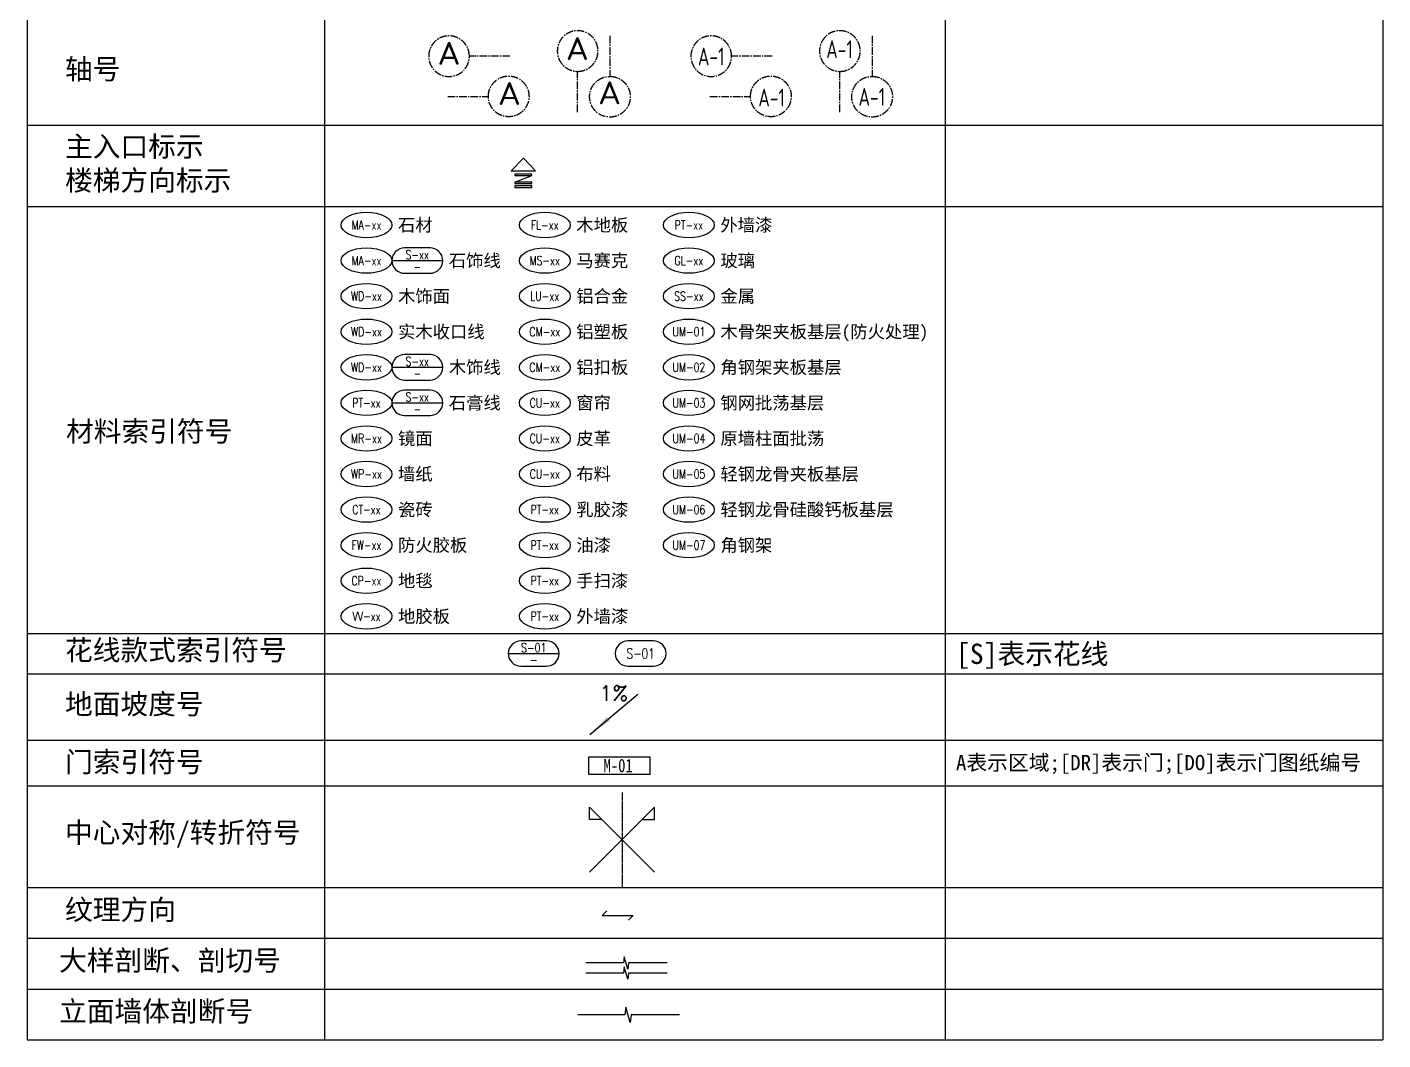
# Model space of a CAD drawing. Header units: millimetres. Extents: x -235126 to 312941, y -228449 to 114042.
# Drawn here: x -77685 to -51000, y 35428 to 55358 of the extents above; entities that cross this region are included whole.
import ezdxf
from ezdxf.enums import TextEntityAlignment as Align

# ---------------------------------------------------------------- set-up
doc = ezdxf.new("R2010")
doc.units = ezdxf.units.MM
doc.header["$LTSCALE"] = 800
doc.linetypes.add('CENTER2', pattern=[1.125, 0.75, -0.125, 0.125, -0.125])
doc.linetypes.add('PHANTOM2', pattern=[1.25, 0.625, -0.125, 0.125, -0.125, 0.125, -0.125])
doc.layers.add('AXIS', color=3, linetype='Continuous')
doc.layers.add('FC-地坪铺贴', color=8, linetype='Continuous')
doc.styles.add('HAN', font='romans', dxfattribs={"bigfont": 'hzdx.shx'})
doc.styles.add('HZDX', font='isocp3.shx', dxfattribs={"width": 0.8, "bigfont": 'hzdx.shx'})
doc.styles.add('ISO', font='ISOCP.shx', dxfattribs={"width": 0.75})
doc.styles.add('LINEDRAW', font='txt.shx', dxfattribs={"width": 0.7, "bigfont": '1.shx'})
doc.styles.add('TXT', font='txt.shx')
doc.styles.add('宋-ZY', font='')
doc.styles.add('繁线体', font='simhei.ttf')
doc.styles.add('黑体', font='simhei.ttf', dxfattribs={"width": 0.8})
doc.styles.get('宋-ZY').set_extended_font_data('SimSun')

# ---------------------------------------------------------------- blocks, each defined once
blk = doc.blocks.new('MH3.5')
at = {"color": 2}
blk.add_lwpolyline([(12, -1.75), (0, -1.75), (0, 1.75), (12, 1.75)], close=True, dxfattribs=at)
at = {"color": 4, "ltscale": 2, "style": 'HZDX', "width": 0.8}
blk.add_attdef('CH+2.400', text='', height=2.64, dxfattribs=at).set_placement((5.78, 0.01), align=Align.MIDDLE_CENTER)
blk = doc.blocks.new('MARK-IN')
for p, q in [((-120, -123), (0, 0)), ((0, 0), (120, -123)), ((-120, -123), (120, -123)), ((-83, -235), (83, -171))]:
    blk.add_line(p, q)
for points in [[(83, -171), (83, -156), (-83, -156), (-83, -171)], [(83, -250), (83, -235), (-83, -235), (-83, -250)], [(83, -289), (83, -273), (-83, -273), (-83, -289)]]:
    blk.add_lwpolyline(points, close=True)
blk = doc.blocks.new('A$C48007FC5')
at = {"color": 2}
blk.add_line((0, 0), (9.47, 7.93), dxfattribs=at)
blk.add_solid([(0, 0), (3.37, 3.45), (3.99, 2.71)], dxfattribs=at)
at = {"color": 7, "style": 'HAN'}
blk.add_text('1%', height=3, rotation=359.7652, dxfattribs=at).set_placement((1.87, 6.61))
blk = doc.blocks.new('MARK-S-2')
at = {"color": 0}
blk.add_lwpolyline([(7.5, 2.5), (2.5, 2.5, 1), (2.5, -2.5), (7.5, -2.5, 1)], format="xyb", close=True, dxfattribs=at)
at = {"color": 7, "style": 'LINEDRAW', "width": 0.75}
blk.add_attdef('S-01', text='', height=2, dxfattribs=at).set_placement((5, 0), align=Align.MIDDLE_CENTER)
blk = doc.blocks.new('MARK-S-1')
blk.add_line((0, 0), (10, 0))
at = {"color": 0}
blk.add_lwpolyline([(7.5, 2.5), (2.5, 2.5, 1), (2.5, -2.5), (7.5, -2.5, 1)], format="xyb", close=True, dxfattribs=at)
at = {"color": 7, "style": 'LINEDRAW', "width": 0.75}
for tag, p in [('S-01', (5, 1.15)), ('-', (5, -1.23))]:
    blk.add_attdef(tag, text='', height=1.8, dxfattribs=at).set_placement(p, align=Align.MIDDLE_CENTER)
blk = doc.blocks.new('MARK-ME-M1')
blk.add_ellipse((5, 0), major_axis=(5, 0), ratio=0.5)
at = {"color": 7, "style": '宋-ZY'}
blk.add_attdef('MA-XX', text='', height=1.88, dxfattribs=at).set_placement((5, 0), align=Align.MIDDLE_CENTER)
blk.add_attdef('材料', text='', height=2.5, dxfattribs=at).set_placement((11.2, 0), align=Align.MIDDLE_LEFT)
blk = doc.blocks.new('MARK-ME-M2')
blk.add_line((10, 0), (20, 0))
blk.add_lwpolyline([(17.5, 2.5), (12.5, 2.5, 1), (12.5, -2.5), (17.5, -2.5, 1)], format="xyb", close=True)
blk.add_ellipse((5, 0), major_axis=(5, 0), ratio=0.5)
at = {"color": 2, "style": 'TXT', "width": 0.75}
for tag, p in [('MA-XX', (5, 0)), ('S-01', (15, 1.15)), ('-', (15, -1.23))]:
    blk.add_attdef(tag, text='', height=1.8, dxfattribs=at).set_placement(p, align=Align.MIDDLE_CENTER)
at = {"color": 7, "style": '宋-ZY'}
blk.add_attdef('材料', text='', height=2.5, dxfattribs=at).set_placement((21.2, 0), align=Align.MIDDLE_LEFT)
blk = doc.blocks.new('ZHTHA1')
at = {"color": 8, "linetype": 'CENTER2', "ltscale": 0.0025}
blk.add_line((0, 0), (-8, 0), dxfattribs=at)
blk.add_ellipse((-12, 0), major_axis=(2.83, 2.83), ratio=1, start_param=5.497787, end_param=11.780972, dxfattribs=at)
at = {"color": 7, "style": 'ISO', "width": 1.25}
blk.add_attdef('A', text='', height=4.5, dxfattribs=at).set_placement((-12, -3.03), align=Align.BOTTOM_CENTER)

msp = doc.modelspace()

# ---------------------------------------------------------------- linework, layer by layer
for p, q in [((-77685.1, 71331.9), (-77685.1, 35428.4)), ((-71832.4, 71331.9), (-71832.4, 35428.4)), ((-59617.1, 71331.9), (-59617.1, 35428.4)), ((-50999.9, 71331.9), (-50999.9, 35428.4)), ((-77685.1, 53428.4), (-50999.9, 53428.4)), ((-77685.1, 53428.4), (-50999.9, 53428.4)), ((-77685.1, 51828.4), (-50999.9, 51828.4)), ((-77685.1, 51828.4), (-50999.9, 51828.4)), ((-77685.1, 43428.4), (-50999.9, 43428.4)), ((-77685.1, 43428.4), (-50999.9, 43428.4)), ((-77685.1, 43428.4), (-50999.9, 43428.4)), ((-77685.1, 42628.4), (-50999.9, 42628.4)), ((-77685.1, 42628.4), (-50999.9, 42628.4)), ((-77685.1, 42628.4), (-50999.9, 42628.4)), ((-77685.1, 41328.4), (-50999.9, 41328.4)), ((-77685.1, 41328.4), (-50999.9, 41328.4)), ((-77685.1, 41328.4), (-50999.9, 41328.4)), ((-77685.1, 41328.4), (-50999.9, 41328.4)), ((-77685.1, 41328.4), (-50999.9, 41328.4)), ((-77685.1, 41328.4), (-50999.9, 41328.4)), ((-77685.1, 41328.4), (-50999.9, 41328.4)), ((-77685.1, 40428.4), (-50999.9, 40428.4)), ((-77685.1, 38428.4), (-50999.9, 38428.4)), ((-77685.1, 38428.4), (-50999.9, 38428.4)), ((-77685.1, 38428.4), (-50999.9, 38428.4)), ((-77685.1, 37428.4), (-50999.9, 37428.4)), ((-77685.1, 36428.4), (-50999.9, 36428.4)), ((-77685.1, 35428.4), (-50999.9, 35428.4))]:
    msp.add_line(p, q)
at = {"color": 253, "linetype": 'PHANTOM2', "ltscale": 0.01}
msp.add_line((-65974.8, 40295), (-65974.8, 38432.2), dxfattribs=at)
msp.add_lwpolyline([(-65440.3, 52541.9, 0, 0, 0), (-64385.8, 52541.9, 120, 0, 0), (-63916.3, 52541.9, 0, 0, 0)], format="xyseb")
at = {"color": 2}
for points in [[(-66374.8, 39767.5), (-66614.8, 39767.5), (-66614.8, 40007.5), (-65334.8, 38727.5)], [(-65574.8, 39767.5), (-65334.8, 39767.5), (-65334.8, 40007.5), (-66614.8, 38727.5)]]:
    msp.add_lwpolyline(points, dxfattribs=at)
at = {"color": 7}
for points in [[(-65085.1, 36943), (-65848, 36943), (-65860, 36823), (-65932, 37063), (-65944.1, 36943), (-66685.9, 36943)], [(-65085.1, 36743), (-65848, 36743), (-65860, 36623), (-65932, 36863), (-65944.1, 36743), (-66685.9, 36743)], [(-64845.2, 35920.9), (-65798.9, 35920.9), (-65813.9, 35770.9), (-65903.9, 36070.9), (-65919.1, 35920.9), (-66846.2, 35920.9)]]:
    msp.add_lwpolyline(points, dxfattribs=at)
at = {"layer": 'FC-地坪铺贴', "color": 7}
msp.add_lwpolyline([(-66275.1, 37966.8), (-66367.4, 37875.3), (-65756.7, 37875.3), (-65849, 37783.9)], dxfattribs=at)

# ---------------------------------------------------------------- block references
for name, p, xscale, yscale, zscale in [('MARK-IN', (-67917.1, 52777.3), 2, 2, 2), ('A$C48007FC5', (-66610.2, 41439.6), 100, 100, 100)]:
    msp.add_blockref(name, p, dxfattribs=dict(xscale=xscale, yscale=yscale, zscale=zscale))
ref = msp.add_blockref('MARK-ME-M1', (-71504.9, 51463.4), dxfattribs=dict(xscale=100, yscale=100, zscale=100))
ref.add_attrib('材料', '石材', dxfattribs={"color": 7, "height": 250, "style": '宋-ZY'}).set_placement((-70384.9, 51463.4), align=Align.MIDDLE_LEFT)
ref.add_attrib('MA-XX', 'MA-xx', dxfattribs={"color": 2, "height": 180, "style": 'TXT', "width": 0.75}).set_placement((-71004.9, 51463.4), align=Align.MIDDLE_CENTER)
ref = msp.add_blockref('MARK-ME-M1', (-67995.9, 51463.4), dxfattribs=dict(xscale=100, yscale=100, zscale=100))
ref.add_attrib('材料', '木地板', dxfattribs={"color": 7, "height": 250, "style": '宋-ZY'}).set_placement((-66875.9, 51463.4), align=Align.MIDDLE_LEFT)
ref.add_attrib('MA-XX', 'FL-xx', dxfattribs={"color": 2, "height": 180, "style": 'TXT', "width": 0.75}).set_placement((-67495.9, 51463.4), align=Align.MIDDLE_CENTER)
ref = msp.add_blockref('MARK-ME-M1', (-65159.8, 51463.4), dxfattribs=dict(xscale=100, yscale=100, zscale=100))
ref.add_attrib('材料', '外墙漆', dxfattribs={"color": 7, "height": 250, "style": '宋-ZY'}).set_placement((-64039.8, 51463.4), align=Align.MIDDLE_LEFT)
ref.add_attrib('MA-XX', 'PT-xx', dxfattribs={"color": 2, "height": 180, "style": 'TXT', "width": 0.75}).set_placement((-64659.8, 51463.4), align=Align.MIDDLE_CENTER)
at = {"xscale": 100, "yscale": 100, "zscale": 100}
for p, values in [((-71504.9, 50763.4), {'MA-XX': 'MA-xx', '-': '-', 'S-01': 'S-xx', '材料': '石饰线'}), ((-71504.9, 48663.4), {'MA-XX': 'WD-xx', '-': '-', 'S-01': 'S-xx', '材料': '木饰线'}), ((-71504.9, 47963.4), {'MA-XX': 'PT-xx', '-': '-', 'S-01': 'S-xx', '材料': '石膏线'})]:
    msp.add_blockref('MARK-ME-M2', p, dxfattribs=at).add_auto_attribs(values)
ref = msp.add_blockref('MARK-ME-M1', (-67995.9, 50763.4), dxfattribs=dict(xscale=100, yscale=100, zscale=100))
ref.add_attrib('材料', '马赛克', dxfattribs={"color": 7, "height": 250, "style": '宋-ZY'}).set_placement((-66875.9, 50763.4), align=Align.MIDDLE_LEFT)
ref.add_attrib('MA-XX', 'MS-xx', dxfattribs={"color": 2, "height": 180, "style": 'TXT', "width": 0.75}).set_placement((-67495.9, 50763.4), align=Align.MIDDLE_CENTER)
ref = msp.add_blockref('MARK-ME-M1', (-65159.8, 50763.4), dxfattribs=dict(xscale=100, yscale=100, zscale=100))
ref.add_attrib('材料', '玻璃', dxfattribs={"color": 7, "height": 250, "style": '宋-ZY'}).set_placement((-64039.8, 50763.4), align=Align.MIDDLE_LEFT)
ref.add_attrib('MA-XX', 'GL-xx', dxfattribs={"color": 2, "height": 180, "style": 'TXT', "width": 0.75}).set_placement((-64659.8, 50763.4), align=Align.MIDDLE_CENTER)
ref = msp.add_blockref('MARK-ME-M1', (-71504.9, 50063.4), dxfattribs=dict(xscale=100, yscale=100, zscale=100))
ref.add_attrib('材料', '木饰面', dxfattribs={"color": 7, "height": 250, "style": '宋-ZY'}).set_placement((-70384.9, 50063.4), align=Align.MIDDLE_LEFT)
ref.add_attrib('MA-XX', 'WD-xx', dxfattribs={"color": 2, "height": 180, "style": 'TXT', "width": 0.75}).set_placement((-71004.9, 50063.4), align=Align.MIDDLE_CENTER)
ref = msp.add_blockref('MARK-ME-M1', (-67995.9, 50063.4), dxfattribs=dict(xscale=100, yscale=100, zscale=100))
ref.add_attrib('材料', '铝合金', dxfattribs={"color": 7, "height": 250, "style": '宋-ZY'}).set_placement((-66875.9, 50063.4), align=Align.MIDDLE_LEFT)
ref.add_attrib('MA-XX', 'LU-xx', dxfattribs={"color": 2, "height": 180, "style": 'TXT', "width": 0.75}).set_placement((-67495.9, 50063.4), align=Align.MIDDLE_CENTER)
ref = msp.add_blockref('MARK-ME-M1', (-65159.8, 50063.4), dxfattribs=dict(xscale=100, yscale=100, zscale=100))
ref.add_attrib('材料', '金属', dxfattribs={"color": 7, "height": 250, "style": '宋-ZY'}).set_placement((-64039.8, 50063.4), align=Align.MIDDLE_LEFT)
ref.add_attrib('MA-XX', 'SS-xx', dxfattribs={"color": 2, "height": 180, "style": 'TXT', "width": 0.75}).set_placement((-64659.8, 50063.4), align=Align.MIDDLE_CENTER)
ref = msp.add_blockref('MARK-ME-M1', (-71504.9, 49363.4), dxfattribs=dict(xscale=100, yscale=100, zscale=100))
ref.add_attrib('材料', '实木收口线', dxfattribs={"color": 7, "height": 250, "style": '宋-ZY'}).set_placement((-70384.9, 49363.4), align=Align.MIDDLE_LEFT)
ref.add_attrib('MA-XX', 'WD-xx', dxfattribs={"color": 2, "height": 180, "style": 'TXT', "width": 0.75}).set_placement((-71004.9, 49363.4), align=Align.MIDDLE_CENTER)
ref = msp.add_blockref('MARK-ME-M1', (-67995.9, 49363.4), dxfattribs=dict(xscale=100, yscale=100, zscale=100))
ref.add_attrib('材料', '铝塑板', dxfattribs={"color": 7, "height": 250, "style": '宋-ZY'}).set_placement((-66875.9, 49363.4), align=Align.MIDDLE_LEFT)
ref.add_attrib('MA-XX', 'CM-xx', dxfattribs={"color": 2, "height": 180, "style": 'TXT', "width": 0.75}).set_placement((-67495.9, 49363.4), align=Align.MIDDLE_CENTER)
ref = msp.add_blockref('MARK-ME-M1', (-65159.8, 49363.4), dxfattribs=dict(xscale=100, yscale=100, zscale=100))
ref.add_attrib('材料', '木骨架夹板基层(防火处理)', dxfattribs={"color": 7, "height": 250, "style": '宋-ZY'}).set_placement((-64039.8, 49363.4), align=Align.MIDDLE_LEFT)
ref.add_attrib('MA-XX', 'UM-01', dxfattribs={"color": 2, "height": 180, "style": 'TXT', "width": 0.75}).set_placement((-64659.8, 49363.4), align=Align.MIDDLE_CENTER)
ref = msp.add_blockref('MARK-ME-M1', (-67995.9, 48663.4), dxfattribs=dict(xscale=100, yscale=100, zscale=100))
ref.add_attrib('材料', '铝扣板', dxfattribs={"color": 7, "height": 250, "style": '宋-ZY'}).set_placement((-66875.9, 48663.4), align=Align.MIDDLE_LEFT)
ref.add_attrib('MA-XX', 'CM-xx', dxfattribs={"color": 2, "height": 180, "style": 'TXT', "width": 0.75}).set_placement((-67495.9, 48663.4), align=Align.MIDDLE_CENTER)
ref = msp.add_blockref('MARK-ME-M1', (-65159.8, 48663.4), dxfattribs=dict(xscale=100, yscale=100, zscale=100))
ref.add_attrib('材料', '角钢架夹板基层', dxfattribs={"color": 7, "height": 250, "style": '宋-ZY'}).set_placement((-64039.8, 48663.4), align=Align.MIDDLE_LEFT)
ref.add_attrib('MA-XX', 'UM-02', dxfattribs={"color": 2, "height": 180, "style": 'TXT', "width": 0.75}).set_placement((-64659.8, 48663.4), align=Align.MIDDLE_CENTER)
ref = msp.add_blockref('MARK-ME-M1', (-67995.9, 47963.4), dxfattribs=dict(xscale=100, yscale=100, zscale=100))
ref.add_attrib('材料', '窗帘', dxfattribs={"color": 7, "height": 250, "style": '宋-ZY'}).set_placement((-66875.9, 47963.4), align=Align.MIDDLE_LEFT)
ref.add_attrib('MA-XX', 'CU-xx', dxfattribs={"color": 2, "height": 180, "style": 'TXT', "width": 0.75}).set_placement((-67495.9, 47963.4), align=Align.MIDDLE_CENTER)
ref = msp.add_blockref('MARK-ME-M1', (-65159.8, 47963.4), dxfattribs=dict(xscale=100, yscale=100, zscale=100))
ref.add_attrib('材料', '钢网批荡基层', dxfattribs={"color": 7, "height": 250, "style": '宋-ZY'}).set_placement((-64039.8, 47963.4), align=Align.MIDDLE_LEFT)
ref.add_attrib('MA-XX', 'UM-03', dxfattribs={"color": 2, "height": 180, "style": 'TXT', "width": 0.75}).set_placement((-64659.8, 47963.4), align=Align.MIDDLE_CENTER)
ref = msp.add_blockref('MARK-ME-M1', (-71504.9, 47263.4), dxfattribs=dict(xscale=100, yscale=100, zscale=100))
ref.add_attrib('材料', '镜面', dxfattribs={"color": 7, "height": 250, "style": '宋-ZY'}).set_placement((-70384.9, 47263.4), align=Align.MIDDLE_LEFT)
ref.add_attrib('MA-XX', 'MR-xx', dxfattribs={"color": 2, "height": 180, "style": 'TXT', "width": 0.75}).set_placement((-71004.9, 47263.4), align=Align.MIDDLE_CENTER)
ref = msp.add_blockref('MARK-ME-M1', (-67995.9, 47263.4), dxfattribs=dict(xscale=100, yscale=100, zscale=100))
ref.add_attrib('材料', '皮革', dxfattribs={"color": 7, "height": 250, "style": '宋-ZY'}).set_placement((-66875.9, 47263.4), align=Align.MIDDLE_LEFT)
ref.add_attrib('MA-XX', 'CU-xx', dxfattribs={"color": 2, "height": 180, "style": 'TXT', "width": 0.75}).set_placement((-67495.9, 47263.4), align=Align.MIDDLE_CENTER)
ref = msp.add_blockref('MARK-ME-M1', (-65159.8, 47263.4), dxfattribs=dict(xscale=100, yscale=100, zscale=100))
ref.add_attrib('材料', '原墙柱面批荡', dxfattribs={"color": 7, "height": 250, "style": '宋-ZY'}).set_placement((-64039.8, 47263.4), align=Align.MIDDLE_LEFT)
ref.add_attrib('MA-XX', 'UM-04', dxfattribs={"color": 2, "height": 180, "style": 'TXT', "width": 0.75}).set_placement((-64659.8, 47263.4), align=Align.MIDDLE_CENTER)
ref = msp.add_blockref('MARK-ME-M1', (-71504.9, 46563.4), dxfattribs=dict(xscale=100, yscale=100, zscale=100))
ref.add_attrib('材料', '墙纸', dxfattribs={"color": 7, "height": 250, "style": '宋-ZY'}).set_placement((-70384.9, 46563.4), align=Align.MIDDLE_LEFT)
ref.add_attrib('MA-XX', 'WP-xx', dxfattribs={"color": 2, "height": 180, "style": 'TXT', "width": 0.75}).set_placement((-71004.9, 46563.4), align=Align.MIDDLE_CENTER)
ref = msp.add_blockref('MARK-ME-M1', (-67995.4, 46563.4), dxfattribs=dict(xscale=100, yscale=100, zscale=100))
ref.add_attrib('材料', '布料', dxfattribs={"color": 7, "height": 250, "style": '宋-ZY'}).set_placement((-66875.4, 46563.4), align=Align.MIDDLE_LEFT)
ref.add_attrib('MA-XX', 'CU-xx', dxfattribs={"color": 2, "height": 180, "style": 'TXT', "width": 0.75}).set_placement((-67495.4, 46563.4), align=Align.MIDDLE_CENTER)
ref = msp.add_blockref('MARK-ME-M1', (-65159.8, 46563.4), dxfattribs=dict(xscale=100, yscale=100, zscale=100))
ref.add_attrib('材料', '轻钢龙骨夹板基层', dxfattribs={"color": 7, "height": 250, "style": '宋-ZY'}).set_placement((-64039.8, 46563.4), align=Align.MIDDLE_LEFT)
ref.add_attrib('MA-XX', 'UM-05', dxfattribs={"color": 2, "height": 180, "style": 'TXT', "width": 0.75}).set_placement((-64659.8, 46563.4), align=Align.MIDDLE_CENTER)
ref = msp.add_blockref('MARK-ME-M1', (-71504.9, 45863.4), dxfattribs=dict(xscale=100, yscale=100, zscale=100))
ref.add_attrib('材料', '瓷砖', dxfattribs={"color": 7, "height": 250, "style": '宋-ZY'}).set_placement((-70384.9, 45863.4), align=Align.MIDDLE_LEFT)
ref.add_attrib('MA-XX', 'CT-xx', dxfattribs={"color": 2, "height": 180, "style": 'TXT', "width": 0.75}).set_placement((-71004.9, 45863.4), align=Align.MIDDLE_CENTER)
ref = msp.add_blockref('MARK-ME-M1', (-67995.9, 45863.4), dxfattribs=dict(xscale=100, yscale=100, zscale=100))
ref.add_attrib('材料', '乳胶漆', dxfattribs={"color": 7, "height": 250, "style": '宋-ZY'}).set_placement((-66875.9, 45863.4), align=Align.MIDDLE_LEFT)
ref.add_attrib('MA-XX', 'PT-xx', dxfattribs={"color": 2, "height": 180, "style": 'TXT', "width": 0.75}).set_placement((-67495.9, 45863.4), align=Align.MIDDLE_CENTER)
ref = msp.add_blockref('MARK-ME-M1', (-65159.8, 45863.4), dxfattribs=dict(xscale=100, yscale=100, zscale=100))
ref.add_attrib('材料', '轻钢龙骨硅酸钙板基层', dxfattribs={"color": 7, "height": 250, "style": '宋-ZY'}).set_placement((-64039.8, 45863.4), align=Align.MIDDLE_LEFT)
ref.add_attrib('MA-XX', 'UM-06', dxfattribs={"color": 2, "height": 180, "style": 'TXT', "width": 0.75}).set_placement((-64659.8, 45863.4), align=Align.MIDDLE_CENTER)
ref = msp.add_blockref('MARK-ME-M1', (-71504.9, 45163.4), dxfattribs=dict(xscale=100, yscale=100, zscale=100))
ref.add_attrib('材料', '防火胶板', dxfattribs={"color": 7, "height": 250, "style": '宋-ZY'}).set_placement((-70384.9, 45163.4), align=Align.MIDDLE_LEFT)
ref.add_attrib('MA-XX', 'FW-xx', dxfattribs={"color": 2, "height": 180, "style": 'TXT', "width": 0.75}).set_placement((-71004.9, 45163.4), align=Align.MIDDLE_CENTER)
ref = msp.add_blockref('MARK-ME-M1', (-67995.9, 45163.4), dxfattribs=dict(xscale=100, yscale=100, zscale=100))
ref.add_attrib('材料', '油漆', dxfattribs={"color": 7, "height": 250, "style": '宋-ZY'}).set_placement((-66875.9, 45163.4), align=Align.MIDDLE_LEFT)
ref.add_attrib('MA-XX', 'PT-xx', dxfattribs={"color": 2, "height": 180, "style": 'TXT', "width": 0.75}).set_placement((-67495.9, 45163.4), align=Align.MIDDLE_CENTER)
ref = msp.add_blockref('MARK-ME-M1', (-65159.8, 45163.4), dxfattribs=dict(xscale=100, yscale=100, zscale=100))
ref.add_attrib('材料', '角钢架', dxfattribs={"color": 7, "height": 250, "style": '宋-ZY'}).set_placement((-64039.8, 45163.4), align=Align.MIDDLE_LEFT)
ref.add_attrib('MA-XX', 'UM-07', dxfattribs={"color": 2, "height": 180, "style": 'TXT', "width": 0.75}).set_placement((-64659.8, 45163.4), align=Align.MIDDLE_CENTER)
ref = msp.add_blockref('MARK-ME-M1', (-71504.9, 44463.4), dxfattribs=dict(xscale=100, yscale=100, zscale=100))
ref.add_attrib('材料', '地毯', dxfattribs={"color": 7, "height": 250, "style": '宋-ZY'}).set_placement((-70384.9, 44463.4), align=Align.MIDDLE_LEFT)
ref.add_attrib('MA-XX', 'CP-xx', dxfattribs={"color": 2, "height": 180, "style": 'TXT', "width": 0.75}).set_placement((-71004.9, 44463.4), align=Align.MIDDLE_CENTER)
ref = msp.add_blockref('MARK-ME-M1', (-67995.9, 44463.4), dxfattribs=dict(xscale=100, yscale=100, zscale=100))
ref.add_attrib('材料', '手扫漆', dxfattribs={"color": 7, "height": 250, "style": '宋-ZY'}).set_placement((-66875.9, 44463.4), align=Align.MIDDLE_LEFT)
ref.add_attrib('MA-XX', 'PT-xx', dxfattribs={"color": 2, "height": 180, "style": 'TXT', "width": 0.75}).set_placement((-67495.9, 44463.4), align=Align.MIDDLE_CENTER)
ref = msp.add_blockref('MARK-ME-M1', (-71504.9, 43763.4), dxfattribs=dict(xscale=100, yscale=100, zscale=100))
ref.add_attrib('材料', '地胶板', dxfattribs={"color": 7, "height": 250, "style": '宋-ZY'}).set_placement((-70384.9, 43763.4), align=Align.MIDDLE_LEFT)
ref.add_attrib('MA-XX', 'VV-xx', dxfattribs={"color": 2, "height": 180, "style": 'TXT', "width": 0.75}).set_placement((-71004.9, 43763.4), align=Align.MIDDLE_CENTER)
ref = msp.add_blockref('MARK-ME-M1', (-67995.9, 43763.4), dxfattribs=dict(xscale=100, yscale=100, zscale=100))
ref.add_attrib('材料', '外墙漆', dxfattribs={"color": 7, "height": 250, "style": '宋-ZY'}).set_placement((-66875.9, 43763.4), align=Align.MIDDLE_LEFT)
ref.add_attrib('MA-XX', 'PT-xx', dxfattribs={"color": 2, "height": 180, "style": 'TXT', "width": 0.75}).set_placement((-67495.9, 43763.4), align=Align.MIDDLE_CENTER)
ref = msp.add_blockref('MARK-S-1', (-68214.2, 43030.6), dxfattribs=dict(xscale=100, yscale=100, zscale=100))
ref.add_attrib('-', '-', dxfattribs={"color": 2, "height": 180, "style": 'LINEDRAW', "width": 0.75}).set_placement((-67714.2, 42907.7), align=Align.MIDDLE_CENTER)
ref.add_attrib('S-01', 'S-01', dxfattribs={"color": 2, "height": 180, "style": 'TXT', "width": 0.75}).set_placement((-67714.2, 43145.2), align=Align.MIDDLE_CENTER)
ref = msp.add_blockref('MARK-S-2', (-66108.4, 43030.6), dxfattribs=dict(xscale=100, yscale=100, zscale=100))
ref.add_attrib('S-01', 'S-01', dxfattribs={"color": 2, "height": 200, "style": 'TXT', "width": 0.75}).set_placement((-65608.4, 43030.6), align=Align.MIDDLE_CENTER)
ref = msp.add_blockref('MH3.5', (-66629.1, 40826.1), dxfattribs=dict(xscale=100, yscale=100, zscale=100))
ref.add_attrib('CH+2.400', 'M-01', dxfattribs={"ltscale": 2, "height": 264, "style": '黑体', "width": 0.8}).set_placement((-66051.6, 40826.7), align=Align.MIDDLE_CENTER)
at = {"layer": 'AXIS'}
ref = msp.add_blockref('ZHTHA1', (-66848.9, 53686.9), dxfattribs=dict(at, xscale=100, yscale=100, zscale=100, rotation=269.9999999993746))
ref.add_attrib('A', 'A', dxfattribs={"layer": '0', "color": 2, "height": 450, "style": 'ISO', "width": 1.25}).set_placement((-66854.9, 54575.6), align=Align.BOTTOM_CENTER)
ref = msp.add_blockref('ZHTHA1', (-61688.1, 53686.9), dxfattribs=dict(at, xscale=100, yscale=100, zscale=100, rotation=269.9999999993746))
ref.add_attrib('A', 'A-1', dxfattribs={"layer": '0', "color": 2, "height": 350, "style": 'ISO', "width": 0.8}).set_placement((-61694.2, 54642.3), align=Align.BOTTOM_CENTER)
ref = msp.add_blockref('ZHTHA1', (-68180.7, 54785.6), dxfattribs=dict(at, xscale=100, yscale=100, zscale=100))
ref.add_attrib('A', 'A', dxfattribs={"layer": '0', "color": 2, "height": 450, "style": 'ISO', "width": 1.25}).set_placement((-69380.7, 54482.9), align=Align.BOTTOM_CENTER)
ref = msp.add_blockref('ZHTHA1', (-66213.8, 55187.6), dxfattribs=dict(at, xscale=-100, yscale=100, zscale=100, rotation=270.0000000009901))
ref.add_attrib('A', 'A', dxfattribs={"layer": '0', "color": 2, "height": 450, "style": 'ISO', "width": 1.25}).set_placement((-66219.8, 53704.8), align=Align.BOTTOM_CENTER)
ref = msp.add_blockref('ZHTHA1', (-63020, 54785.6), dxfattribs=dict(at, xscale=100, yscale=100, zscale=100))
ref.add_attrib('A', 'A-1', dxfattribs={"layer": '0', "color": 2, "height": 350, "style": 'ISO', "width": 0.8}).set_placement((-64220, 54500.6), align=Align.BOTTOM_CENTER)
ref = msp.add_blockref('ZHTHA1', (-61053, 55187.6), dxfattribs=dict(at, xscale=-100, yscale=100, zscale=100, rotation=270.0000000009901))
ref.add_attrib('A', 'A-1', dxfattribs={"layer": '0', "color": 2, "height": 350, "style": 'ISO', "width": 0.8}).set_placement((-61059.1, 53704.8), align=Align.BOTTOM_CENTER)
ref = msp.add_blockref('ZHTHA1', (-69406.7, 53994.5), dxfattribs=dict(at, xscale=-100, yscale=100, zscale=100))
ref.add_attrib('A', 'A', dxfattribs={"layer": '0', "color": 2, "height": 450, "rotation": 0, "style": 'ISO', "width": 1.25}).set_placement((-68192.1, 53691.8), align=Align.BOTTOM_CENTER)
ref = msp.add_blockref('ZHTHA1', (-64245.9, 53994.5), dxfattribs=dict(at, xscale=-100, yscale=100, zscale=100))
ref.add_attrib('A', 'A-1', dxfattribs={"layer": '0', "color": 2, "height": 350, "style": 'ISO', "width": 0.8}).set_placement((-63031.3, 53691.8), align=Align.BOTTOM_CENTER)

# ---------------------------------------------------------------- texts
at = {"attachment_point": 4, "style": '繁线体'}
for s, insert, char_height in [('轴号', (-76939, 54508.7), 400), ('主入口标示\\P楼梯方向标示', (-76939, 52653.1), 400), ('材料索引符号', (-76918.8, 47381.9), 400), ('花线款式索引符号', (-76939, 43076.8), 400), ('[S]表示花线', (-59402, 42978.5), 400), ('地面坡度号', (-76939, 42014.2), 400), ('门索引符号', (-76939, 40875.2), 400), ('A表示区域;[DR]表示门;[DO]表示门图纸编号', (-59402, 40846.6), 300), ('中心对称/转折符号', (-76939, 39460.3), 400), ('纹理方向', (-76939, 37968.1), 400), ('大样剖断、剖切号', (-77055.4, 36968.1), 400), ('立面墙体剖断号', (-77055.4, 35968.1), 400)]:
    msp.add_mtext(s, dxfattribs=dict(at, insert=insert, char_height=char_height))

doc.saveas('drawing.dxf')
